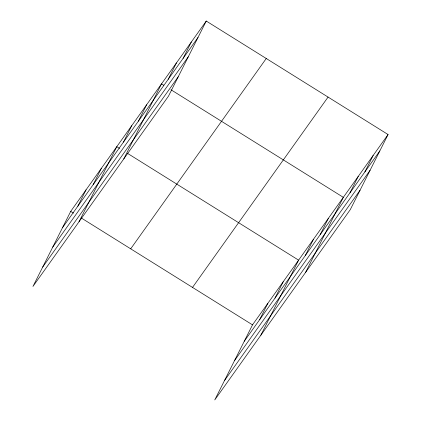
<?xml version="1.0" encoding="UTF-8"?>
<svg xmlns="http://www.w3.org/2000/svg" width="421" height="421" viewBox="0 0 421 421"><rect width="100%" height="100%" fill="white"/><g stroke="black" fill="none" stroke-linecap="round" stroke-linejoin="round"><path stroke-width="0.63" d="M206.258 21.05L70.702 211.379L32.933 286.469L168.495 96.141L206.258 21.05L388.067 134.531L350.298 209.621L214.742 399.95L252.505 324.859L388.067 134.531M77.811 206.216L86.063 189.808M93.173 184.645L101.429 168.237M79.022 221.756L116.791 146.666L119.569 148.397M123.448 142.14L131.705 125.732M138.362 121.201L146.613 104.792M123.758 158.949L161.527 83.858L163.748 85.247M168.184 79.332L176.436 62.924M183.093 58.393L191.35 41.984M259.62 319.697L267.872 303.288M274.981 298.126L283.233 281.717M260.831 335.237L298.6 260.146L127.347 153.255M305.257 255.621L313.508 239.212M320.165 234.686L328.422 218.278M305.567 272.429L343.331 197.338L170.968 89.752M349.988 192.813L358.245 176.404M364.902 171.879L373.153 155.47M62.45 227.787L198.007 37.458M52.709 247.153L188.266 56.824M42.674 267.103L178.23 76.775M130.699 248.827L266.256 58.498M192.513 287.411L328.07 97.083M244.254 341.268L379.81 150.939M234.513 360.634L370.075 170.305M224.482 380.584L360.039 190.26M70.702 211.379L73.48 213.11M81.258 217.967L252.505 324.859"/></g></svg>
